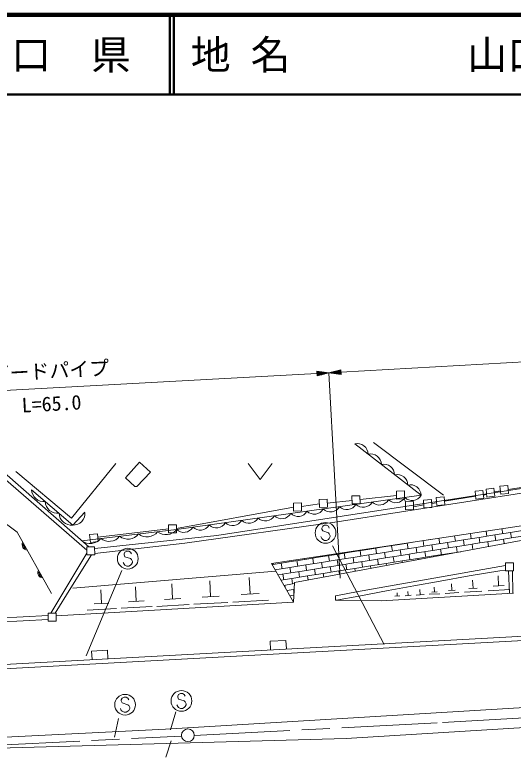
# Model space of a CAD drawing. Units: millimetres, scale not verified. Extents: x 40000 to 680000, y 20000 to 380000.
# Drawn here: x 348334 to 410782, y 286990 to 380000 of the extents above; entities that cross this region are included whole.
import ezdxf
from ezdxf.enums import TextEntityAlignment as Align

# ---------------------------------------------------------------- set-up
doc = ezdxf.new("R2010")
doc.units = ezdxf.units.MM
doc.header["$LTSCALE"] = 1000
doc.linetypes.add('CHAIN', pattern=[18.5, 12, -1.5, 3.5, -1.5])
for name, color, linetype, lineweight in [('M-BGD', 7, 'Continuous', 13), ('M-BMK', 2, 'CHAIN', 13), ('M-BMK-ROW', 30, 'Continuous', 13), ('M-BMK-SRVR', 3, 'Continuous', 13), ('M-STR-HTXT', 7, 'Continuous', 13), ('M-STR-STRC', 7, 'Continuous', 13), ('M-STR-STRD', 7, 'Continuous', 13), ('M-TTL', 2, 'Continuous', 140), ('M-TTL-LINE', 7, 'Continuous', 50)]:
    doc.layers.add(name, color=color, linetype=linetype, lineweight=lineweight)
doc.layers.add('M-TTL-TXT', color=7, linetype='Continuous')
doc.styles.add('ＭＳ ゴシック', font='')
doc.styles.get('ＭＳ ゴシック').set_extended_font_data('MS Gothic')

msp = doc.modelspace()

# ---------------------------------------------------------------- linework, layer by layer
at = {"layer": 'M-BGD'}
for p, q in [((393261, 326404), (402066, 319800)), ((355415, 316922), (361003, 323780)), ((362188, 322002), (363966, 323949)), ((363966, 323949), (365321, 322679)), ((377577, 323796), (379077, 321796)), ((379077, 321796), (380577, 323796)), ((380491, 311237), (466320, 324265)), ((466320, 324265), (383399, 308873)), ((348472, 322764), (355415, 316922)), ((357353, 312932), (346219, 322590)), ((357601, 313333), (347055, 322618)), ((363373, 320901), (362188, 322002)), ((365321, 322679), (363627, 320901)), ((373659, 314747), (425335, 322721)), ((425349, 322185), (388730, 316464)), ((363627, 320901), (363373, 320901)), ((388730, 316464), (369657, 313809)), ((407503, 314675), (407401, 315321)), ((409478, 314988), (409378, 315621)), ((410466, 315144), (412442, 315457)), ((358338, 313130), (373659, 314747)), ((401577, 313736), (401469, 314421)), ((403552, 314049), (403446, 314721)), ((404540, 314205), (406515, 314518)), ((405528, 314362), (405423, 315021)), ((406515, 314518), (408491, 314831)), ((406625, 313827), (406515, 314518)), ((408491, 314831), (410466, 315144)), ((408600, 314140), (408491, 314831)), ((408600, 314140), (410576, 314453)), ((410576, 314453), (410466, 315144)), ((410576, 314453), (412551, 314766)), ((369657, 313809), (358353, 312526)), ((394554, 313333), (396529, 313645)), ((395651, 312798), (395541, 313489)), ((396529, 313645), (396525, 313670)), ((396529, 313645), (398504, 313958)), ((397626, 313110), (397517, 313802)), ((398504, 313958), (398502, 313971)), ((398504, 313958), (400407, 314260)), ((398614, 313267), (400589, 313580)), ((399602, 313423), (399492, 314115)), ((400589, 313580), (402565, 313893)), ((400699, 312888), (400589, 313580)), ((402565, 313893), (404540, 314205)), ((402674, 313201), (402565, 313893)), ((402674, 313201), (404650, 313514)), ((404650, 313514), (404540, 314205)), ((404650, 313514), (406625, 313827)), ((405740, 313020), (405637, 313671)), ((406625, 313827), (408600, 314140)), ((407707, 313385), (407613, 313983)), ((409675, 313750), (409588, 314296)), ((352850, 305027), (357362, 312557)), ((388628, 312394), (390603, 312707)), ((389725, 311859), (389615, 312550)), ((390603, 312707), (390593, 312770)), ((390603, 312707), (392578, 313020)), ((391700, 312172), (391591, 312863)), ((392578, 313020), (392570, 313070)), ((392578, 313020), (394554, 313333)), ((392688, 312328), (394663, 312641)), ((393675, 312485), (393566, 313176)), ((394554, 313333), (394548, 313370)), ((394663, 312641), (396639, 312954)), ((394773, 311950), (394663, 312641)), ((396639, 312954), (398614, 313267)), ((396748, 312263), (396639, 312954)), ((396748, 312263), (398723, 312575)), ((398723, 312575), (398614, 313267)), ((398723, 312575), (400699, 312888)), ((399821, 312041), (399711, 312732)), ((400699, 312888), (402674, 313201)), ((401796, 312353), (401686, 313045)), ((402784, 312510), (404214, 312736)), ((403771, 312666), (403662, 313358)), ((355330, 308201), (357935, 312351)), ((382701, 311455), (384677, 311768)), ((383799, 310920), (383689, 311612)), ((384677, 311768), (384661, 311869)), ((384677, 311768), (386652, 312081)), ((385774, 311233), (385664, 311925)), ((386652, 312081), (386638, 312170)), ((386652, 312081), (388628, 312394)), ((386762, 311390), (388737, 311703)), ((387749, 311546), (387640, 312237)), ((388628, 312394), (388616, 312470)), ((388737, 311703), (390712, 312015)), ((388847, 311011), (388737, 311703)), ((390712, 312015), (392688, 312328)), ((390822, 311324), (390712, 312015)), ((390822, 311324), (392797, 311637)), ((392797, 311637), (392688, 312328)), ((392797, 311637), (394773, 311950)), ((393894, 311102), (393785, 311793)), ((394773, 311950), (396748, 312263)), ((395870, 311415), (395760, 312106)), ((396858, 311571), (398833, 311884)), ((397845, 311728), (397736, 312419)), ((398833, 311884), (400808, 312197)), ((398855, 311742), (398833, 311884)), ((400808, 312197), (402784, 312510)), ((400823, 312107), (400808, 312197)), ((402790, 312472), (402784, 312510)), ((383258, 306395), (380491, 311237)), ((380560, 311116), (380726, 311142)), ((380726, 311142), (380706, 311269)), ((380726, 311142), (382701, 311455)), ((380931, 310466), (382811, 310764)), ((381823, 310607), (381714, 311299)), ((382701, 311455), (382683, 311569)), ((382811, 310764), (384786, 311077)), ((382920, 310073), (382811, 310764)), ((384786, 311077), (386762, 311390)), ((384896, 310385), (384786, 311077)), ((384896, 310385), (386871, 310698)), ((386871, 310698), (386762, 311390)), ((386871, 310698), (388847, 311011)), ((387968, 310163), (387859, 310855)), ((388847, 311011), (390822, 311324)), ((389944, 310476), (389834, 311168)), ((390931, 310633), (392907, 310946)), ((391144, 307693), (409819, 310999)), ((391919, 310789), (391810, 311480)), ((392907, 310946), (394882, 311258)), ((392954, 310646), (392907, 310946)), ((394882, 311258), (396858, 311571)), ((394921, 311011), (394882, 311258)), ((396888, 311377), (396858, 311571)), ((355596, 308156), (381021, 310310)), ((381303, 309816), (382920, 310073)), ((382042, 309225), (381933, 309916)), ((382920, 310073), (384896, 310385)), ((384018, 309538), (383908, 310229)), ((385005, 309694), (386981, 310007)), ((385993, 309850), (385883, 310542)), ((386981, 310007), (388956, 310320)), ((387053, 309551), (386981, 310007)), ((388956, 310320), (390931, 310633)), ((389020, 309916), (388956, 310320)), ((390987, 310281), (390931, 310633)), ((401643, 309048), (405283, 309725)), ((405283, 309725), (409093, 310318)), ((409093, 310318), (409819, 310440)), ((410201, 310329), (410323, 307489)), ((410686, 310329), (410756, 307514)), ((372860, 307117), (372749, 309103)), ((377824, 307437), (377707, 309521)), ((381674, 309166), (383030, 309381)), ((383030, 309381), (385005, 309694)), ((383139, 308690), (383030, 309381)), ((383399, 308873), (383258, 306395)), ((385086, 309186), (385005, 309694)), ((398341, 308455), (401643, 309048)), ((405751, 308148), (405693, 309154)), ((408963, 308446), (408890, 309715)), ((353397, 305026), (355330, 308201)), ((359199, 306236), (359104, 307951)), ((363557, 306517), (363456, 308318)), ((368107, 306810), (368002, 308702)), ((382046, 308517), (383139, 308690)), ((382196, 308253), (382152, 308533)), ((382417, 307867), (383249, 307998)), ((383139, 308690), (383391, 308730)), ((383249, 307998), (383350, 308014)), ((383323, 307533), (383249, 307998)), ((395123, 307862), (398341, 308455)), ((399120, 307331), (399082, 307993)), ((400913, 307698), (400878, 308309)), ((403524, 307926), (402678, 307877)), ((403101, 307901), (403055, 308691)), ((406291, 308179), (405212, 308116)), ((410355, 307981), (407635, 307824)), ((409643, 308486), (408284, 308407)), ((373924, 307176), (371796, 307057)), ((378941, 307499), (376707, 307374)), ((382788, 307217), (383309, 307299)), ((388519, 307185), (388783, 307246)), ((388532, 306677), (388519, 307185)), ((388627, 306674), (391446, 307172)), ((388783, 307246), (391144, 307693)), ((391446, 307172), (395123, 307862)), ((410820, 307517), (394261, 306572)), ((396570, 307183), (395960, 307148)), ((396265, 307166), (396241, 307573)), ((397994, 307266), (397261, 307223)), ((397627, 307244), (397599, 307733)), ((399617, 307360), (398623, 307302)), ((401583, 307474), (400274, 307398)), ((401241, 307716), (400586, 307679)), ((403967, 307612), (402274, 307514)), ((406855, 307779), (404698, 307654)), ((383258, 306395), (353518, 304680)), ((360118, 306287), (358281, 306185)), ((364522, 306571), (362592, 306463)), ((370180, 306113), (366126, 305886)), ((369121, 306867), (367094, 306754)), ((375036, 306385), (370780, 306147)), ((380107, 306668), (375640, 306418)), ((383160, 306567), (383269, 306584)), ((389135, 306660), (388532, 306677)), ((394261, 306572), (389135, 306660)), ((361078, 305604), (357403, 305398)), ((365530, 305853), (361670, 305637)), ((331454, 303206), (352527, 304218)), ((331623, 303714), (352528, 304720)), ((380331, 301504), (382313, 301612)), ((380390, 300435), (380331, 301504)), ((382371, 300543), (382313, 301612)), ((357955, 300283), (359936, 300391)), ((358013, 299213), (357955, 300283)), ((359995, 299321), (359936, 300391))]:
    msp.add_line(p, q, dxfattribs=at)
for points in [[(356721, 314108), (368593, 315514), (399252, 319801), (390949, 326238)], [(339399, 322039), (348606, 315187), (352931, 307478)], [(350425, 320496), (355602, 316075), (357117, 317666)]]:
    msp.add_lwpolyline(points, dxfattribs=at)
for points in [[(358333, 313351), (357343, 313326), (357367, 312337), (358357, 312361)], [(409819, 311319), (409819, 310329), (410809, 310329), (410809, 311319)], [(353517, 304035), (353519, 305025), (352529, 305028), (352527, 304038)]]:
    msp.add_lwpolyline(points, close=True, dxfattribs=at)
for centre, radius, start, end in [((391256, 324919), 1354, 1.31569, 103.12097), ((392917, 323632), 1354, 1.31569, 103.12097), ((394577, 322345), 1354, 1.31569, 103.12097), ((396238, 321058), 1354, 1.31569, 103.12097), ((397899, 319770), 1354, 1.31569, 103.12097), ((351962, 320548), 1537, 181.93602, 277.06819), ((394029, 319894), 1315, 226.25511, 329.66473), ((396073, 320180), 1315, 226.25511, 329.66473), ((398117, 320465), 1315, 226.25511, 329.66473), ((353687, 319074), 1537, 181.93602, 277.06819), ((387898, 319036), 1315, 226.25511, 329.66473), ((389942, 319322), 1315, 226.25511, 329.66473), ((391985, 319608), 1315, 226.25511, 329.66473), ((355413, 317601), 1537, 181.93602, 277.06819), ((355667, 317530), 1456, 267.43084, 5.34323), ((379722, 317893), 1315, 226.25511, 329.66473), ((381766, 318179), 1315, 226.25511, 329.66473), ((383810, 318465), 1315, 226.25511, 329.66473), ((385854, 318751), 1315, 226.25511, 329.66473), ((373590, 317036), 1315, 226.25511, 329.66473), ((375634, 317322), 1315, 226.25511, 329.66473), ((377678, 317607), 1315, 226.25511, 329.66473), ((367267, 316545), 1679, 231.36617, 322.14607), ((369503, 316464), 1315, 226.25511, 329.66473), ((371546, 316750), 1315, 226.25511, 329.66473), ((357769, 315420), 1679, 231.36617, 322.14607), ((360144, 315701), 1679, 231.36617, 322.14607), ((362518, 315982), 1679, 231.36617, 322.14607), ((364893, 316264), 1679, 231.36617, 322.14607), ((349905, 313596), 654, 152.07635, 266.51819), ((349905, 313596), 523, 161.88759, 256.70695), ((349905, 313596), 392, 183.76404, 234.8305), ((351862, 310107), 654, 152.07635, 266.51819), ((351862, 310107), 523, 161.88759, 256.70695), ((351862, 310107), 392, 183.76404, 234.8305)]:
    msp.add_arc(centre, radius, start, end, dxfattribs=at)
at = {"layer": 'M-BMK'}
for p, q in [((401916, 291313), (469493, 295254)), ((370817, 289704), (401916, 291313)), ((325999, 287524), (369224, 289636))]:
    msp.add_line(p, q, dxfattribs=at)
at = {"layer": 'M-BMK-ROW'}
for p, q in [((410168, 320517), (425532, 322964)), ((409124, 320924), (410120, 321019)), ((409219, 319928), (409124, 320924)), ((410120, 321019), (410215, 320024)), ((396155, 320328), (397154, 320352)), ((396179, 319328), (396155, 320328)), ((397154, 320352), (397178, 319352)), ((406005, 320321), (407000, 320416)), ((406100, 319325), (406005, 320321)), ((407000, 320416), (407096, 319420)), ((407381, 320581), (408376, 320676)), ((407476, 319585), (407381, 320581)), ((408376, 320676), (408472, 319681)), ((409179, 320355), (408420, 320217)), ((410215, 320024), (409219, 319928)), ((386483, 319279), (387482, 319303)), ((386507, 318279), (386483, 319279)), ((387482, 319303), (387507, 318303)), ((390592, 319158), (387494, 318824)), ((390578, 319719), (391578, 319743)), ((390602, 318720), (390578, 319719)), ((391578, 319743), (391602, 318744)), ((396168, 319775), (391590, 319261)), ((397178, 319352), (396179, 319328)), ((397308, 318993), (397117, 319351)), ((399545, 319208), (400543, 319267)), ((399604, 318210), (399545, 319208)), ((400543, 319267), (400602, 318269)), ((401131, 319510), (402127, 319605)), ((401226, 318514), (401131, 319510)), ((402127, 319605), (402222, 318609)), ((406067, 319674), (402179, 319055)), ((407096, 319420), (406100, 319325)), ((407447, 319887), (407058, 319818)), ((408472, 319681), (407476, 319585)), ((383261, 318317), (368590, 315659)), ((383249, 318824), (384249, 318848)), ((383273, 317824), (383249, 318824)), ((384249, 318848), (384273, 317848)), ((386496, 318744), (384260, 318402)), ((387507, 318303), (386507, 318279)), ((391602, 318744), (390602, 318720)), ((397283, 318992), (398283, 319011)), ((397302, 317992), (397283, 318992)), ((398283, 319011), (398302, 318012)), ((399581, 318588), (398295, 318370)), ((400602, 318269), (399604, 318210)), ((401194, 318857), (400573, 318756)), ((402222, 318609), (401226, 318514)), ((384273, 317848), (383273, 317824)), ((398302, 318012), (397302, 317992)), ((367591, 315596), (358735, 314560)), ((367579, 316089), (368579, 316113)), ((367603, 315089), (367579, 316089)), ((368579, 316113), (368603, 315113)), ((357695, 314885), (358689, 314991)), ((357801, 313891), (357695, 314885)), ((358689, 314991), (358795, 313997)), ((368603, 315113), (367603, 315089)), ((358795, 313997), (357801, 313891))]:
    msp.add_line(p, q, dxfattribs=at)
at = {"layer": 'M-BMK-SRVR'}
msp.add_circle((370018, 289736), 800, dxfattribs=at)
at = {"layer": 'M-STR-HTXT'}
for p, q in [((389196, 335227), (465732, 339496)), ((319748, 331452), (386200, 335063)), ((387698, 335144), (386184, 335362)), ((386184, 335362), (386217, 334763)), ((386487, 335318), (386187, 335302)), ((386191, 335242), (386790, 335275)), ((387092, 335231), (386194, 335182)), ((386197, 335122), (387395, 335188)), ((387698, 335144), (386200, 335063)), ((386204, 335003), (387402, 335068)), ((387105, 334992), (386207, 334943)), ((386210, 334883), (386809, 334915)), ((386513, 334839), (386213, 334823)), ((387698, 335144), (386217, 334763)), ((387698, 335144), (389179, 335527)), ((387698, 335144), (389196, 335227)), ((387698, 335144), (389120, 309400)), ((387698, 335144), (389212, 334928)), ((389192, 335287), (387994, 335221)), ((389199, 335168), (388001, 335101)), ((388290, 335297), (389189, 335347)), ((388304, 335058), (389202, 335108)), ((389186, 335407), (388587, 335374)), ((389206, 335048), (388607, 335014)), ((388883, 335450), (389182, 335467)), ((388910, 334971), (389209, 334988)), ((389212, 334928), (389179, 335527))]:
    msp.add_line(p, q, dxfattribs=at)
at = {"layer": 'M-STR-STRC'}
for p, q in [((386917, 315919), (386799, 315683)), ((386799, 315683), (386799, 315565)), ((386799, 315565), (386917, 315328)), ((387154, 316037), (386917, 315919)), ((386917, 315328), (387627, 315092)), ((387390, 316037), (387154, 316037)), ((387627, 315919), (387390, 316037)), ((387745, 315683), (387627, 315919)), ((386799, 314383), (386681, 314619)), ((386917, 314265), (386799, 314383)), ((387627, 315092), (387745, 314974)), ((387745, 314383), (387627, 314265)), ((387745, 314974), (387863, 314737)), ((387863, 314619), (387745, 314383)), ((387863, 314737), (387863, 314619)), ((387154, 314146), (386917, 314265)), ((387390, 314146), (387154, 314146)), ((387627, 314265), (387390, 314146)), ((394637, 301085), (388139, 313479)), ((362134, 312689), (362016, 312452)), ((362370, 312807), (362134, 312689)), ((362607, 312807), (362370, 312807)), ((362843, 312689), (362607, 312807)), ((362961, 312452), (362843, 312689)), ((362016, 312452), (362016, 312334)), ((362016, 312334), (362134, 312098)), ((362134, 312098), (362843, 311861)), ((362843, 311861), (362961, 311743)), ((362961, 311743), (363079, 311507)), ((362016, 311152), (361897, 311389)), ((362134, 311034), (362016, 311152)), ((362370, 310916), (362134, 311034)), ((362607, 310916), (362370, 310916)), ((362843, 311034), (362607, 310916)), ((362961, 311152), (362843, 311034)), ((363079, 311389), (362961, 311152)), ((363079, 311507), (363079, 311389)), ((357258, 299678), (361754, 310363)), ((368859, 294861), (368741, 294624)), ((369095, 294979), (368859, 294861)), ((369332, 294979), (369095, 294979)), ((369568, 294861), (369332, 294979)), ((369686, 294624), (369568, 294861)), ((361794, 294389), (361676, 294152)), ((361676, 294152), (361676, 294034)), ((361676, 294034), (361794, 293798)), ((362031, 294507), (361794, 294389)), ((362267, 294507), (362031, 294507)), ((362503, 294389), (362267, 294507)), ((362622, 294152), (362503, 294389)), ((368741, 294624), (368741, 294506)), ((368741, 294506), (368859, 294270)), ((368859, 294270), (369568, 294034)), ((369568, 294034), (369686, 293915)), ((369686, 293915), (369804, 293679)), ((361676, 292852), (361558, 293089)), ((361794, 293798), (362503, 293561)), ((362503, 293561), (362622, 293443)), ((362622, 293443), (362740, 293207)), ((362740, 293089), (362622, 292852)), ((362740, 293207), (362740, 293089)), ((368741, 293324), (368623, 293561)), ((368859, 293206), (368741, 293324)), ((369095, 293088), (368859, 293206)), ((369332, 293088), (369095, 293088)), ((369568, 293206), (369332, 293088)), ((369686, 293324), (369568, 293206)), ((369804, 293561), (369686, 293324)), ((369804, 293679), (369804, 293561)), ((361794, 292734), (361676, 292852)), ((362031, 292616), (361794, 292734)), ((362267, 292616), (362031, 292616)), ((362503, 292734), (362267, 292616)), ((362622, 292852), (362503, 292734)), ((367830, 290424), (368513, 292658)), ((360830, 289475), (361324, 291842)), ((367265, 286990), (367928, 289030))]:
    msp.add_line(p, q, dxfattribs=at)
for centre in [(387272, 315092), (362488, 311861), (362149, 293561), (369213, 294034)]:
    msp.add_circle(centre, 1300, dxfattribs=at)
at = {"layer": 'M-STR-STRD'}
for p, q in [((570577, 310817), (315950, 296917)), ((316709, 296414), (570605, 310253)), ((417085, 293492), (367215, 290497)), ((450788, 293047), (389861, 289344)), ((367215, 290497), (329986, 288669)), ((389861, 289344), (326499, 287548))]:
    msp.add_line(p, q, dxfattribs=at)
at = {"layer": 'M-TTL'}
msp.add_line((680000, 380000), (40000, 380000), dxfattribs=at)
at = {"layer": 'M-TTL-LINE'}
for p, q in [((367750, 380000), (367750, 370000)), ((368250, 380000), (368250, 370000)), ((40000, 370000), (680000, 370000))]:
    msp.add_line(p, q, dxfattribs=at)

# ---------------------------------------------------------------- texts
at = {"layer": 'M-STR-HTXT', "style": 'ＭＳ ゴシック'}
for s, p in [('ガードパイプ', (345250, 333519)), ('L=65.0', (349275, 329613))]:
    msp.add_text(s, height=1833, rotation=3.11, dxfattribs=at).set_placement(p, align=Align.BOTTOM_LEFT)
at = {"layer": 'M-TTL-TXT', "style": 'ＭＳ ゴシック'}
msp.add_text('山\u3000口\u3000県', height=3666, dxfattribs=at).set_placement((350375, 375000), align=Align.MIDDLE_CENTER)
for s, p in [('地 名', (370380, 375000)), ('山口市阿知須飛石', (405024, 375000))]:
    msp.add_text(s, height=3666, dxfattribs=at).set_placement(p, align=Align.MIDDLE_LEFT)

doc.saveas('drawing.dxf')
